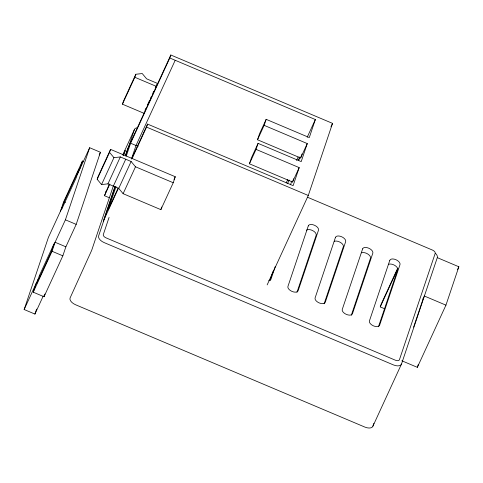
<?xml version="1.0" encoding="UTF-8"?>
<svg xmlns="http://www.w3.org/2000/svg" width="483" height="483" viewBox="0 0 483 483"><rect width="100%" height="100%" fill="white"/><g stroke="black" fill="none" stroke-linecap="round" stroke-linejoin="round"><path stroke-width="0.72" d="M43.319 295.844L34.933 314.077L24.15 309.518L48.403 237.419L62.579 206.603M77.28 174.629L89.657 147.72L100.44 152.278L76.187 224.384L65.869 246.819L62.838 255.827L44.019 296.743L33.236 292.185L36.267 283.177M60.484 211.149L63.533 202.093L82.424 161.026L83.77 161.594M64.197 201.797L61.564 209.604L76.272 177.635L78.898 169.823L64.197 201.797L65.543 202.365M33.236 292.185L52.055 251.269L55.086 242.261L65.869 246.819M79.375 170.082L82.424 161.026M53.027 246.735L65.404 219.825L89.657 147.72M34.933 314.077L36.611 309.084M44.019 296.743L44.949 293.972M97.18 179.29L98.188 176.289L110.565 149.38L175.251 176.73L173.228 182.737L160.851 209.646L123.117 193.689L118.74 188.406L107.957 183.848L101.557 184.572L97.18 179.29L109.55 152.38L110.565 149.38M144 113.3L122.441 104.183L123.449 101.176L135.826 74.267L142.231 73.543L146.609 78.826L157.392 83.384L155.224 88.093M122.441 104.183L134.817 77.274L135.826 74.267M109.224 197.71L104.473 195.7L109.267 184.216M113.511 185.442L91.685 250.327L70.035 298.083A7.384 3.979 24.7 0 0 75.553 304.743L364.858 427.075A7.384 3.979 24.7 0 0 372.924 426.163L401.512 364.007L437.29 257.65A7.384 3.979 24.7 0 0 435.431 253.327M123.582 155.49L125.26 150.503L123.056 155.297M114.773 187.018L103.247 221.28L118.504 188.11M125.338 155.604L127.5 149.181L170.819 54.996L332.539 123.376L308.281 195.482L267.165 284.885M115.189 186.679L98.623 235.933A7.384 3.979 24.7 0 0 104.141 242.593L393.446 364.925A7.384 3.979 24.7 0 0 401.512 364.007M125.514 155.985L134.395 129.577A7.384 3.979 24.7 0 1 137.287 127.741M116.035 186.565L108.385 209.308L118.106 188.177M126.311 156.003L130.615 143.216L169.811 58.002L170.819 54.996M109.08 217.41L103.314 234.545A3.689 1.986 24.7 0 0 106.073 237.871L395.384 360.203A3.689 1.986 24.7 0 0 399.417 359.75L435.189 253.388A3.689 1.986 24.7 0 0 432.43 250.061L307.55 197.257M131.467 158.998L136.007 145.492L175.202 60.284M132.125 158.496L146.566 127.101L147.575 124.095L293.121 185.641L299.188 167.613L256.062 149.38L258.079 143.373L301.205 161.606L307.273 143.578L264.147 125.345L266.169 119.337L309.289 137.57L315.357 119.543L169.811 58.002M160.851 209.646L161.751 206.978M299.188 167.613L292.553 182.031L249.427 163.797L251.45 157.79L258.079 143.373M307.273 143.578L300.637 157.995L257.511 139.762L259.534 133.755L266.169 119.337M290.518 184.784L291.72 181.216M298.675 160.543L299.871 156.981L298.234 160.344M292.553 182.031L293.676 178.692M300.637 157.995L301.984 153.992M269.81 280.798L272.925 271.531M275.268 266.447L270.951 279.271A5.536 2.983 24.7 0 1 268.783 280.647M296.979 292.281L316.148 235.287A5.536 2.983 24.7 0 0 312.67 230.596A5.536 2.983 24.7 0 0 306.385 230.319M324.141 303.771L343.316 246.771A5.536 2.983 24.7 0 0 340.461 242.43A5.536 2.983 24.7 0 0 334.29 241.331M351.31 315.254L370.479 258.26A5.536 2.983 24.7 0 0 367.629 253.919A5.536 2.983 24.7 0 0 361.453 252.82M384.377 308.655L380.26 306.91L381.28 303.885L397.66 268.27M378.473 326.743L397.648 269.743A5.536 2.983 24.7 0 0 394.792 265.409A5.536 2.983 24.7 0 0 388.616 264.304M372.924 426.163L373.884 423.313M413.629 327.148L423.09 299.031M401.844 360.783L417.342 367.34L418.35 364.333M417.342 367.34L445.942 305.153L458.85 266.767L437.29 257.65M24.15 309.518L38.326 278.703M99.196 154.989L100.44 152.278M101.557 184.572L113.934 157.663L120.333 156.939L131.116 161.497L135.494 166.786L173.228 182.737M107.957 183.848L120.333 156.939M122.773 154.844L134.395 129.577M104.473 195.7L109.828 184.059M145.015 110.293L145.944 108.277M147.49 104.914L149.658 100.204M150.581 98.188L151.203 96.842M152.749 93.479L153.679 91.462M113.348 186.13L125.725 159.221M131.587 158.865L147.575 124.095M118.74 188.406L131.116 161.497M123.117 193.689L135.494 166.786M174.013 179.422L175.251 176.73M257.511 139.762L264.147 125.345M249.427 163.797L256.062 149.38M286.196 182.942L287.765 179.531M296.544 160.447L298.108 157.035M307.2 137.269L315.357 119.543M287.608 183.449L289.172 180.05M330.97 126.794L332.539 123.376M380.26 306.91L397.901 268.56M423.325 298.331L424.382 296.037L445.942 305.153M457.594 269.502L458.85 266.767M134.817 77.274L156.377 86.391M146.566 127.101L308.281 195.482M130.615 143.216L138.09 146.373M65.404 219.825L76.187 224.384M52.055 251.269L62.838 255.827M109.55 152.38L113.934 157.663M423.102 298.681A2.952 1.594 24.7 0 1 422.71 298.929M105.807 191.727A7.384 3.979 24.7 0 1 106.369 190.845M39.334 275.708L36.708 283.515L51.409 251.54L54.036 243.74L39.334 275.708M308.299 225.893L287.928 286.449A5.536 2.983 24.7 0 0 292.07 291.442A5.536 2.983 24.7 0 0 298.12 290.76L318.49 230.198A5.536 2.983 24.7 0 0 314.348 225.205A5.536 2.983 24.7 0 0 308.299 225.893M335.468 237.376L315.097 297.939A5.536 2.983 24.7 0 0 319.233 302.932A5.536 2.983 24.7 0 0 325.282 302.243L345.653 241.687A5.536 2.983 24.7 0 0 341.517 236.694A5.536 2.983 24.7 0 0 335.468 237.376M362.63 248.866L342.26 309.422A5.536 2.983 24.7 0 0 346.402 314.415A5.536 2.983 24.7 0 0 352.451 313.733L372.822 253.17A5.536 2.983 24.7 0 0 368.68 248.177A5.536 2.983 24.7 0 0 362.63 248.866M389.799 260.349L369.429 320.911A5.536 2.983 24.7 0 0 373.564 325.904A5.536 2.983 24.7 0 0 379.614 325.216L399.984 264.66A5.536 2.983 24.7 0 0 395.843 259.667A5.536 2.983 24.7 0 0 389.799 260.349"/></g></svg>
